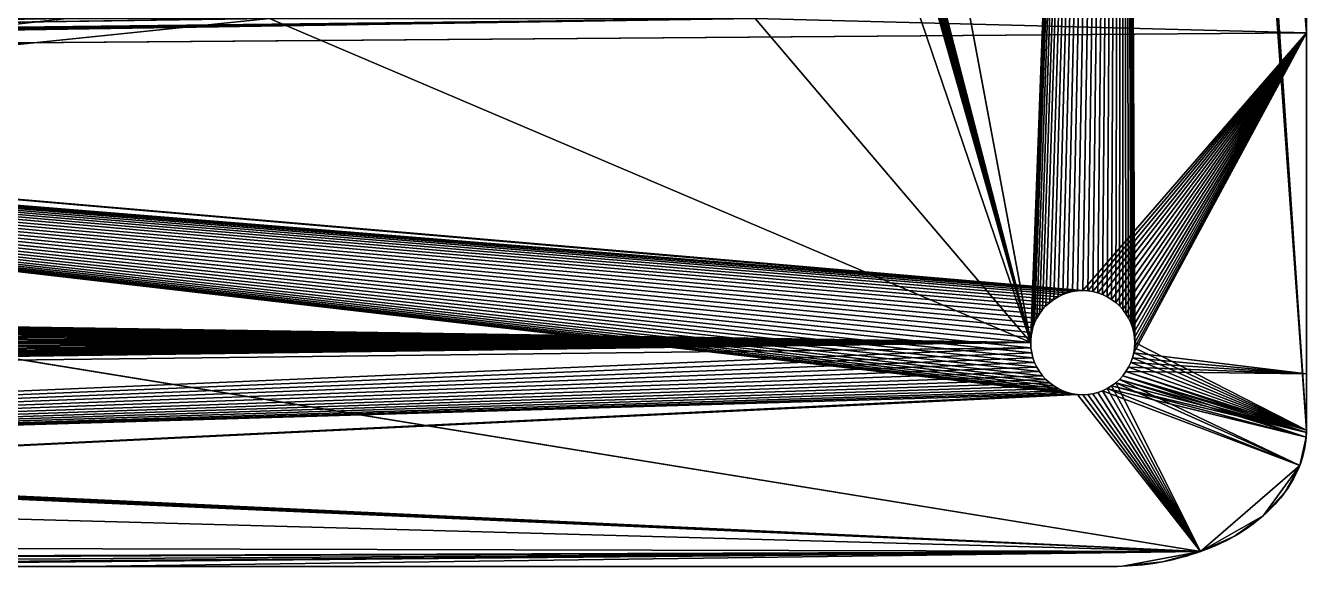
# Model space of a CAD drawing. Extents: x -56 to 56, y -42 to 42.
# Drawn here: x 19.22 to 56.15, y -42.4 to -26.81 of the extents above; entities that cross this region are included whole.
import ezdxf

# ---------------------------------------------------------------- set-up
doc = ezdxf.new("R2010")
doc.units = 0

msp = doc.modelspace()

# ---------------------------------------------------------------- linework, layer by layer
for points in [[(40.253, -26.604, 13), (51.171, 35.657, 13), (56.15, -27.014, 13)], [(56.15, -38.472, 16), (51.135, 35.515, 16), (51.086, 35.376, 16)], [(56.15, -27.014, 16), (51.171, 35.657, 16), (51.135, 35.515, 16)], [(56.15, -38.472, 16), (56.15, -27.014, 16), (51.135, 35.515, 16)], [(51.171, 35.657, 13), (56.15, -12.194, 13), (56.15, -27.014, 13)], [(56.15, -27.014, 16), (56.15, -12.194, 16), (51.171, 35.657, 16)], [(56.15, -38.472, 16), (50.947, 35.117, 16), (50.859, 34.998, 16)], [(56.15, -38.472, 16), (51.023, 35.243, 16), (50.947, 35.117, 16)], [(56.15, -38.472, 16), (51.086, 35.376, 16), (51.023, 35.243, 16)], [(48.2, -35.95, 16), (50.859, 34.998, 16), (39.909, 8.415, 16)], [(48.2, -35.95, 16), (48.207, -35.803, 16), (50.859, 34.998, 16)], [(48.207, -35.803, 16), (48.229, -35.657, 16), (50.859, 34.998, 16)], [(48.229, -35.657, 16), (48.265, -35.515, 16), (50.859, 34.998, 16)], [(48.265, -35.515, 16), (48.314, -35.376, 16), (50.859, 34.998, 16)], [(48.314, -35.376, 16), (48.377, -35.243, 16), (50.859, 34.998, 16)], [(48.377, -35.243, 16), (48.453, -35.117, 16), (50.859, 34.998, 16)], [(48.453, -35.117, 16), (48.54, -34.998, 16), (50.859, 34.998, 16)], [(48.54, -34.998, 16), (48.639, -34.889, 16), (50.859, 34.998, 16)], [(48.639, -34.889, 16), (48.748, -34.79, 16), (50.859, 34.998, 16)], [(48.748, -34.79, 16), (48.867, -34.703, 16), (50.859, 34.998, 16)], [(48.867, -34.703, 16), (48.993, -34.627, 16), (50.859, 34.998, 16)], [(48.993, -34.627, 16), (49.126, -34.564, 16), (50.859, 34.998, 16)], [(49.126, -34.564, 16), (49.265, -34.515, 16), (50.859, 34.998, 16)], [(49.265, -34.515, 16), (49.407, -34.479, 16), (50.859, 34.998, 16)], [(49.407, -34.479, 16), (49.553, -34.457, 16), (50.859, 34.998, 16)], [(49.553, -34.457, 16), (49.7, -34.45, 16), (50.859, 34.998, 16)], [(49.7, -34.45, 16), (49.847, -34.457, 16), (50.859, 34.998, 16)], [(49.847, -34.457, 16), (49.993, -34.479, 16), (50.859, 34.998, 16)], [(49.993, -34.479, 16), (50.135, -34.515, 16), (50.859, 34.998, 16)], [(50.135, -34.515, 16), (50.274, -34.564, 16), (50.859, 34.998, 16)], [(50.274, -34.564, 16), (50.407, -34.627, 16), (50.859, 34.998, 16)], [(50.407, -34.627, 16), (50.533, -34.703, 16), (50.859, 34.998, 16)], [(50.533, -34.703, 16), (50.652, -34.79, 16), (50.859, 34.998, 16)], [(50.652, -34.79, 16), (50.761, -34.889, 16), (50.859, 34.998, 16)], [(50.761, -34.889, 16), (50.859, -34.998, 16), (50.859, 34.998, 16)], [(51.2, -35.95, 16), (56.15, -38.472, 16), (50.859, 34.998, 16)], [(51.193, -35.803, 16), (51.2, -35.95, 16), (50.859, 34.998, 16)], [(51.171, -35.657, 16), (51.193, -35.803, 16), (50.859, 34.998, 16)], [(51.135, -35.515, 16), (51.171, -35.657, 16), (50.859, 34.998, 16)], [(51.086, -35.376, 16), (51.135, -35.515, 16), (50.859, 34.998, 16)], [(51.023, -35.243, 16), (51.086, -35.376, 16), (50.859, 34.998, 16)], [(50.947, -35.117, 16), (51.023, -35.243, 16), (50.859, 34.998, 16)], [(50.859, -34.998, 16), (50.947, -35.117, 16), (50.859, 34.998, 16)], [(48.2, -35.95, 16), (39.909, 8.415, 16), (39.911, 8.377, 16)], [(48.2, -35.95, 16), (39.911, 8.377, 16), (39.911, -3.841, 16)], [(48.2, -35.95, 16), (39.835, -4.062, 16), (39.809, -4.095, 16)], [(48.2, -35.95, 16), (39.858, -4.027, 16), (39.835, -4.062, 16)], [(48.2, -35.95, 16), (39.877, -3.992, 16), (39.858, -4.027, 16)], [(48.2, -35.95, 16), (39.892, -3.955, 16), (39.877, -3.992, 16)], [(48.2, -35.95, 16), (39.902, -3.917, 16), (39.892, -3.955, 16)], [(48.2, -35.95, 16), (39.909, -3.88, 16), (39.902, -3.917, 16)], [(48.2, -35.95, 16), (39.911, -3.841, 16), (39.909, -3.88, 16)], [(48.2, -35.95, 16), (39.273, -4.326, 16), (39.218, -4.327, 16)], [(48.2, -35.95, 16), (39.218, -4.327, 16), (40.253, -12.604, 16)], [(48.2, -35.95, 16), (39.327, -4.321, 16), (39.273, -4.326, 16)], [(48.2, -35.95, 16), (39.38, -4.314, 16), (39.327, -4.321, 16)], [(48.2, -35.95, 16), (39.432, -4.304, 16), (39.38, -4.314, 16)], [(48.2, -35.95, 16), (39.483, -4.29, 16), (39.432, -4.304, 16)], [(48.2, -35.95, 16), (39.533, -4.274, 16), (39.483, -4.29, 16)], [(48.2, -35.95, 16), (39.58, -4.256, 16), (39.533, -4.274, 16)], [(48.2, -35.95, 16), (39.625, -4.235, 16), (39.58, -4.256, 16)], [(48.2, -35.95, 16), (39.668, -4.211, 16), (39.625, -4.235, 16)], [(48.2, -35.95, 16), (39.708, -4.185, 16), (39.668, -4.211, 16)], [(48.2, -35.95, 16), (39.745, -4.157, 16), (39.708, -4.185, 16)], [(48.2, -35.95, 16), (39.778, -4.127, 16), (39.745, -4.157, 16)], [(48.2, -35.95, 16), (39.809, -4.095, 16), (39.778, -4.127, 16)], [(56.15, -27.014, 16), (56.15, -27.014, 13), (56.15, -12.194, 13)], [(56.15, -27.014, 16), (56.15, -12.194, 13), (56.15, -12.194, 16)], [(48.2, -35.95, 16), (40.253, -12.604, 16), (40.253, -26.604, 16)], [(-49.7, -34.45, 16), (48.2, -35.95, 16), (26.253, -26.604, 16)], [(-49.7, -34.45, 16), (26.253, -26.604, 16), (20.408, -26.604, 16)], [(-49.7, -34.45, 16), (20.408, -26.604, 16), (6.408, -26.604, 16)], [(-29.143, -27.676, 13), (-28.999, -27.67, 13), (40.253, -26.604, 13)], [(-29.143, -27.676, 13), (40.253, -26.604, 13), (56.15, -27.014, 13)], [(-28.999, -27.67, 13), (-28.857, -27.66, 13), (40.253, -26.604, 13)], [(-28.857, -27.66, 13), (-28.718, -27.646, 13), (40.253, -26.604, 13)], [(-28.718, -27.646, 13), (-28.582, -27.628, 13), (40.253, -26.604, 13)], [(-28.582, -27.628, 13), (-28.45, -27.606, 13), (40.253, -26.604, 13)], [(-28.45, -27.606, 13), (-28.324, -27.58, 13), (40.253, -26.604, 13)], [(-28.324, -27.58, 13), (-28.203, -27.551, 13), (40.253, -26.604, 13)], [(-28.203, -27.551, 13), (-28.089, -27.519, 13), (40.253, -26.604, 13)], [(-28.089, -27.519, 13), (-27.983, -27.484, 13), (40.253, -26.604, 13)], [(-27.983, -27.484, 13), (-27.884, -27.445, 13), (40.253, -26.604, 13)], [(-27.884, -27.445, 13), (-27.795, -27.404, 13), (40.253, -26.604, 13)], [(-27.795, -27.404, 13), (-27.714, -27.361, 13), (26.253, -26.604, 13)], [(-27.795, -27.404, 13), (26.253, -26.604, 13), (40.253, -26.604, 13)], [(-27.714, -27.361, 13), (-27.643, -27.316, 13), (20.408, -26.604, 13)], [(-27.714, -27.361, 13), (20.408, -26.604, 13), (26.253, -26.604, 13)], [(-27.643, -27.316, 13), (6.408, -26.604, 13), (20.408, -26.604, 13)], [(48.2, -35.95, 16), (40.253, -26.604, 16), (26.253, -26.604, 16)], [(-29.288, -27.678, 13), (-29.143, -27.676, 13), (56.15, -27.014, 13)], [(-29.288, -27.678, 13), (56.15, -27.014, 13), (49.7, -34.45, 13)], [(56.15, -27.014, 13), (49.847, -34.457, 13), (49.7, -34.45, 13)], [(56.15, -27.014, 13), (49.993, -34.479, 13), (49.847, -34.457, 13)], [(56.15, -27.014, 13), (50.135, -34.515, 13), (49.993, -34.479, 13)], [(56.15, -27.014, 13), (50.274, -34.564, 13), (50.135, -34.515, 13)], [(56.15, -27.014, 13), (50.407, -34.627, 13), (50.274, -34.564, 13)], [(56.15, -27.014, 13), (50.533, -34.703, 13), (50.407, -34.627, 13)], [(56.15, -27.014, 13), (50.652, -34.79, 13), (50.533, -34.703, 13)], [(56.15, -27.014, 13), (50.761, -34.889, 13), (50.652, -34.79, 13)], [(56.15, -27.014, 13), (50.859, -34.998, 13), (50.761, -34.889, 13)], [(56.15, -27.014, 13), (50.947, -35.117, 13), (50.859, -34.998, 13)], [(56.15, -27.014, 13), (51.023, -35.243, 13), (50.947, -35.117, 13)], [(56.15, -27.014, 13), (51.086, -35.376, 13), (51.023, -35.243, 13)], [(56.15, -27.014, 13), (51.135, -35.515, 13), (51.086, -35.376, 13)], [(56.15, -27.014, 13), (51.171, -35.657, 13), (51.135, -35.515, 13)], [(56.15, -27.014, 13), (56.15, -36.847, 13), (51.171, -36.243, 13)], [(56.15, -27.014, 13), (51.171, -36.243, 13), (51.193, -36.097, 13)], [(56.15, -27.014, 13), (51.193, -35.803, 13), (51.171, -35.657, 13)], [(56.15, -27.014, 13), (51.193, -36.097, 13), (51.2, -35.95, 13)], [(56.15, -27.014, 13), (51.2, -35.95, 13), (51.193, -35.803, 13)], [(56.15, -36.847, 13), (56.15, -27.014, 13), (56.15, -27.014, 16)], [(56.15, -27.014, 16), (56.15, -38.472, 16), (56.15, -38.472, 13)], [(56.15, -36.847, 13), (56.15, -27.014, 16), (56.15, -38.472, 13)], [(-35.133, -27.628, 13), (53.095, -41.972, 13), (-48.867, -37.197, 13)], [(-35.133, -27.628, 13), (-34.997, -27.646, 13), (53.095, -41.972, 13)], [(-34.997, -27.646, 13), (-34.858, -27.66, 13), (48.207, -36.097, 13)], [(-34.997, -27.646, 13), (48.207, -36.097, 13), (48.229, -36.243, 13)], [(-34.997, -27.646, 13), (48.229, -36.243, 13), (48.265, -36.385, 13)], [(-34.997, -27.646, 13), (48.265, -36.385, 13), (48.314, -36.524, 13)], [(-34.997, -27.646, 13), (48.314, -36.524, 13), (48.377, -36.657, 13)], [(-34.997, -27.646, 13), (48.377, -36.657, 13), (48.453, -36.783, 13)], [(-34.997, -27.646, 13), (48.453, -36.783, 13), (48.54, -36.902, 13)], [(-34.997, -27.646, 13), (48.54, -36.902, 13), (48.639, -37.011, 13)], [(-34.997, -27.646, 13), (48.639, -37.011, 13), (48.748, -37.11, 13)], [(-34.997, -27.646, 13), (48.748, -37.11, 13), (48.867, -37.197, 13)], [(-34.997, -27.646, 13), (48.867, -37.197, 13), (48.993, -37.273, 13)], [(-34.997, -27.646, 13), (48.993, -37.273, 13), (49.126, -37.336, 13)], [(-34.997, -27.646, 13), (49.126, -37.336, 13), (49.265, -37.385, 13)], [(-34.997, -27.646, 13), (49.265, -37.385, 13), (49.407, -37.421, 13)], [(-34.997, -27.646, 13), (49.407, -37.421, 13), (49.553, -37.443, 13)], [(-34.997, -27.646, 13), (49.553, -37.443, 13), (53.095, -41.972, 13)], [(-34.858, -27.66, 13), (-34.715, -27.67, 13), (49.126, -34.564, 13)], [(-34.858, -27.66, 13), (49.126, -34.564, 13), (48.993, -34.627, 13)], [(-34.858, -27.66, 13), (48.993, -34.627, 13), (48.867, -34.703, 13)], [(-34.858, -27.66, 13), (48.867, -34.703, 13), (48.748, -34.79, 13)], [(-34.858, -27.66, 13), (48.748, -34.79, 13), (48.639, -34.889, 13)], [(-34.858, -27.66, 13), (48.639, -34.889, 13), (48.54, -34.998, 13)], [(-34.858, -27.66, 13), (48.54, -34.998, 13), (48.453, -35.117, 13)], [(-34.858, -27.66, 13), (48.453, -35.117, 13), (48.377, -35.243, 13)], [(-34.858, -27.66, 13), (48.377, -35.243, 13), (48.314, -35.376, 13)], [(-34.858, -27.66, 13), (48.314, -35.376, 13), (48.265, -35.515, 13)], [(-34.858, -27.66, 13), (48.265, -35.515, 13), (48.229, -35.657, 13)], [(-34.858, -27.66, 13), (48.229, -35.657, 13), (48.207, -35.803, 13)], [(-34.858, -27.66, 13), (48.207, -35.803, 13), (48.2, -35.95, 13)], [(-34.858, -27.66, 13), (48.2, -35.95, 13), (48.207, -36.097, 13)], [(-34.715, -27.67, 13), (-34.571, -27.676, 13), (49.265, -34.515, 13)], [(-34.715, -27.67, 13), (49.265, -34.515, 13), (49.126, -34.564, 13)], [(-34.571, -27.676, 13), (-34.427, -27.678, 13), (49.407, -34.479, 13)], [(-34.571, -27.676, 13), (49.407, -34.479, 13), (49.265, -34.515, 13)], [(-34.427, -27.678, 13), (-29.288, -27.678, 13), (49.553, -34.457, 13)], [(-34.427, -27.678, 13), (49.553, -34.457, 13), (49.407, -34.479, 13)], [(-29.288, -27.678, 13), (49.7, -34.45, 13), (49.553, -34.457, 13)], [(-49.7, -34.45, 16), (-49.553, -34.457, 16), (48.2, -35.95, 16)], [(-49.553, -34.457, 16), (-49.407, -34.479, 16), (48.2, -35.95, 16)], [(-49.407, -34.479, 16), (-49.265, -34.515, 16), (48.2, -35.95, 16)], [(-49.265, -34.515, 16), (-49.126, -34.564, 16), (48.2, -35.95, 16)], [(-49.126, -34.564, 16), (-48.993, -34.627, 16), (48.2, -35.95, 16)], [(-48.993, -34.627, 16), (-48.867, -34.703, 16), (48.2, -35.95, 16)], [(-48.867, -34.703, 16), (-48.748, -34.79, 16), (48.2, -35.95, 16)], [(48.748, -34.79, 16), (48.748, -34.79, 13), (48.867, -34.703, 13)], [(48.748, -34.79, 16), (48.867, -34.703, 13), (48.867, -34.703, 16)], [(48.867, -34.703, 16), (48.867, -34.703, 13), (48.993, -34.627, 13)], [(48.867, -34.703, 16), (48.993, -34.627, 13), (48.993, -34.627, 16)], [(48.993, -34.627, 16), (48.993, -34.627, 13), (49.126, -34.564, 13)], [(48.993, -34.627, 16), (49.126, -34.564, 13), (49.126, -34.564, 16)], [(49.126, -34.564, 16), (49.126, -34.564, 13), (49.265, -34.515, 13)], [(49.126, -34.564, 16), (49.265, -34.515, 13), (49.265, -34.515, 16)], [(49.265, -34.515, 16), (49.265, -34.515, 13), (49.407, -34.479, 13)], [(49.265, -34.515, 16), (49.407, -34.479, 13), (49.407, -34.479, 16)], [(49.407, -34.479, 16), (49.407, -34.479, 13), (49.553, -34.457, 13)], [(49.407, -34.479, 16), (49.553, -34.457, 13), (49.553, -34.457, 16)], [(49.7, -34.45, 13), (49.7, -34.45, 16), (49.553, -34.457, 16)], [(49.7, -34.45, 13), (49.553, -34.457, 16), (49.553, -34.457, 13)], [(49.7, -34.45, 16), (49.7, -34.45, 13), (49.847, -34.457, 13)], [(49.7, -34.45, 16), (49.847, -34.457, 13), (49.847, -34.457, 16)], [(49.847, -34.457, 16), (49.847, -34.457, 13), (49.993, -34.479, 13)], [(49.847, -34.457, 16), (49.993, -34.479, 13), (49.993, -34.479, 16)], [(49.993, -34.479, 16), (49.993, -34.479, 13), (50.135, -34.515, 13)], [(49.993, -34.479, 16), (50.135, -34.515, 13), (50.135, -34.515, 16)], [(50.135, -34.515, 16), (50.135, -34.515, 13), (50.274, -34.564, 13)], [(50.135, -34.515, 16), (50.274, -34.564, 13), (50.274, -34.564, 16)], [(50.274, -34.564, 16), (50.274, -34.564, 13), (50.407, -34.627, 13)], [(50.274, -34.564, 16), (50.407, -34.627, 13), (50.407, -34.627, 16)], [(50.407, -34.627, 16), (50.407, -34.627, 13), (50.533, -34.703, 13)], [(50.407, -34.627, 16), (50.533, -34.703, 13), (50.533, -34.703, 16)], [(50.533, -34.703, 16), (50.533, -34.703, 13), (50.652, -34.79, 13)], [(50.533, -34.703, 16), (50.652, -34.79, 13), (50.652, -34.79, 16)], [(-48.748, -34.79, 16), (-48.639, -34.889, 16), (48.2, -35.95, 16)], [(-48.639, -34.889, 16), (-48.54, -34.998, 16), (48.2, -35.95, 16)], [(-48.54, -34.998, 16), (-48.453, -35.117, 16), (48.2, -35.95, 16)], [(48.453, -35.117, 16), (48.453, -35.117, 13), (48.54, -34.998, 13)], [(48.453, -35.117, 16), (48.54, -34.998, 13), (48.54, -34.998, 16)], [(48.54, -34.998, 16), (48.54, -34.998, 13), (48.639, -34.889, 13)], [(48.54, -34.998, 16), (48.639, -34.889, 13), (48.639, -34.889, 16)], [(48.639, -34.889, 16), (48.639, -34.889, 13), (48.748, -34.79, 13)], [(48.639, -34.889, 16), (48.748, -34.79, 13), (48.748, -34.79, 16)], [(50.652, -34.79, 16), (50.652, -34.79, 13), (50.761, -34.889, 13)], [(50.652, -34.79, 16), (50.761, -34.889, 13), (50.761, -34.889, 16)], [(50.761, -34.889, 16), (50.761, -34.889, 13), (50.859, -34.998, 13)], [(50.761, -34.889, 16), (50.859, -34.998, 13), (50.859, -34.998, 16)], [(50.859, -34.998, 16), (50.859, -34.998, 13), (50.947, -35.117, 13)], [(50.859, -34.998, 16), (50.947, -35.117, 13), (50.947, -35.117, 16)], [(-48.453, -35.117, 16), (-48.377, -35.243, 16), (48.2, -35.95, 16)], [(-48.377, -35.243, 16), (-48.314, -35.376, 16), (48.2, -35.95, 16)], [(-48.314, -35.376, 16), (-48.265, -35.515, 16), (48.2, -35.95, 16)], [(48.265, -35.515, 16), (48.265, -35.515, 13), (48.314, -35.376, 13)], [(48.265, -35.515, 16), (48.314, -35.376, 13), (48.314, -35.376, 16)], [(48.314, -35.376, 16), (48.314, -35.376, 13), (48.377, -35.243, 13)], [(48.314, -35.376, 16), (48.377, -35.243, 13), (48.377, -35.243, 16)], [(48.377, -35.243, 16), (48.377, -35.243, 13), (48.453, -35.117, 13)], [(48.377, -35.243, 16), (48.453, -35.117, 13), (48.453, -35.117, 16)], [(50.947, -35.117, 16), (50.947, -35.117, 13), (51.023, -35.243, 13)], [(50.947, -35.117, 16), (51.023, -35.243, 13), (51.023, -35.243, 16)], [(51.023, -35.243, 16), (51.023, -35.243, 13), (51.086, -35.376, 13)], [(51.023, -35.243, 16), (51.086, -35.376, 13), (51.086, -35.376, 16)], [(51.086, -35.376, 16), (51.086, -35.376, 13), (51.135, -35.515, 13)], [(51.086, -35.376, 16), (51.135, -35.515, 13), (51.135, -35.515, 16)], [(-48.265, -35.515, 16), (-48.229, -35.657, 16), (48.2, -35.95, 16)], [(-48.229, -35.657, 16), (-48.207, -35.803, 16), (48.2, -35.95, 16)], [(-48.207, -35.803, 16), (-48.2, -35.95, 16), (48.2, -35.95, 16)], [(48.2, -35.95, 16), (48.2, -35.95, 13), (48.207, -35.803, 13)], [(48.2, -35.95, 16), (48.207, -35.803, 13), (48.207, -35.803, 16)], [(48.207, -35.803, 16), (48.207, -35.803, 13), (48.229, -35.657, 13)], [(48.207, -35.803, 16), (48.229, -35.657, 13), (48.229, -35.657, 16)], [(48.229, -35.657, 16), (48.229, -35.657, 13), (48.265, -35.515, 13)], [(48.229, -35.657, 16), (48.265, -35.515, 13), (48.265, -35.515, 16)], [(51.135, -35.515, 16), (51.135, -35.515, 13), (51.171, -35.657, 13)], [(51.135, -35.515, 16), (51.171, -35.657, 13), (51.171, -35.657, 16)], [(51.171, -35.657, 16), (51.171, -35.657, 13), (51.193, -35.803, 13)], [(51.171, -35.657, 16), (51.193, -35.803, 13), (51.193, -35.803, 16)], [(51.193, -35.803, 16), (51.193, -35.803, 13), (51.2, -35.95, 13)], [(51.193, -35.803, 16), (51.2, -35.95, 13), (51.2, -35.95, 16)], [(-55.325, -40.524, 16), (48.229, -36.243, 16), (48.207, -36.097, 16)], [(-48.993, -37.273, 16), (-55.325, -40.524, 16), (48.207, -36.097, 16)], [(-48.993, -37.273, 16), (48.207, -36.097, 16), (48.2, -35.95, 16)], [(-48.867, -37.197, 16), (-48.993, -37.273, 16), (48.2, -35.95, 16)], [(-48.748, -37.11, 16), (-48.867, -37.197, 16), (48.2, -35.95, 16)], [(-48.639, -37.011, 16), (-48.748, -37.11, 16), (48.2, -35.95, 16)], [(-48.54, -36.902, 16), (-48.639, -37.011, 16), (48.2, -35.95, 16)], [(-48.453, -36.783, 16), (-48.54, -36.902, 16), (48.2, -35.95, 16)], [(-48.377, -36.657, 16), (-48.453, -36.783, 16), (48.2, -35.95, 16)], [(-48.314, -36.524, 16), (-48.377, -36.657, 16), (48.2, -35.95, 16)], [(-48.265, -36.385, 16), (-48.314, -36.524, 16), (48.2, -35.95, 16)], [(-48.229, -36.243, 16), (-48.265, -36.385, 16), (48.2, -35.95, 16)], [(-48.207, -36.097, 16), (-48.229, -36.243, 16), (48.2, -35.95, 16)], [(-48.2, -35.95, 16), (-48.207, -36.097, 16), (48.2, -35.95, 16)], [(48.207, -36.097, 16), (48.207, -36.097, 13), (48.2, -35.95, 13)], [(48.207, -36.097, 16), (48.2, -35.95, 13), (48.2, -35.95, 16)], [(48.229, -36.243, 16), (48.229, -36.243, 13), (48.207, -36.097, 13)], [(48.229, -36.243, 16), (48.207, -36.097, 13), (48.207, -36.097, 16)], [(51.193, -36.097, 16), (51.193, -36.097, 13), (51.171, -36.243, 13)], [(51.193, -36.097, 16), (51.171, -36.243, 13), (51.171, -36.243, 16)], [(51.193, -36.097, 16), (51.171, -36.243, 16), (56.15, -38.472, 16)], [(51.2, -35.95, 16), (51.2, -35.95, 13), (51.193, -36.097, 13)], [(51.2, -35.95, 16), (51.193, -36.097, 13), (51.193, -36.097, 16)], [(51.2, -35.95, 16), (51.193, -36.097, 16), (56.15, -38.472, 16)], [(-55.325, -40.524, 16), (48.265, -36.385, 16), (48.229, -36.243, 16)], [(-55.325, -40.524, 16), (48.314, -36.524, 16), (48.265, -36.385, 16)], [(-55.325, -40.524, 16), (48.377, -36.657, 16), (48.314, -36.524, 16)], [(48.265, -36.385, 16), (48.265, -36.385, 13), (48.229, -36.243, 13)], [(48.265, -36.385, 16), (48.229, -36.243, 13), (48.229, -36.243, 16)], [(48.314, -36.524, 16), (48.314, -36.524, 13), (48.265, -36.385, 13)], [(48.314, -36.524, 16), (48.265, -36.385, 13), (48.265, -36.385, 16)], [(48.377, -36.657, 16), (48.377, -36.657, 13), (48.314, -36.524, 13)], [(48.377, -36.657, 16), (48.314, -36.524, 13), (48.314, -36.524, 16)], [(51.086, -36.524, 16), (51.086, -36.524, 13), (51.023, -36.657, 13)], [(51.086, -36.524, 16), (51.023, -36.657, 13), (51.023, -36.657, 16)], [(56.15, -36.847, 13), (51.023, -36.657, 13), (51.086, -36.524, 13)], [(51.086, -36.524, 16), (51.023, -36.657, 16), (56.15, -38.472, 16)], [(51.135, -36.385, 16), (51.135, -36.385, 13), (51.086, -36.524, 13)], [(51.135, -36.385, 16), (51.086, -36.524, 13), (51.086, -36.524, 16)], [(51.086, -36.524, 13), (51.135, -36.385, 13), (56.15, -36.847, 13)], [(51.135, -36.385, 16), (51.086, -36.524, 16), (56.15, -38.472, 16)], [(51.171, -36.243, 16), (51.171, -36.243, 13), (51.135, -36.385, 13)], [(51.171, -36.243, 16), (51.135, -36.385, 13), (51.135, -36.385, 16)], [(51.135, -36.385, 13), (51.171, -36.243, 13), (56.15, -36.847, 13)], [(51.171, -36.243, 16), (51.135, -36.385, 16), (56.15, -38.472, 16)], [(-55.325, -40.524, 16), (48.453, -36.783, 16), (48.377, -36.657, 16)], [(-55.325, -40.524, 16), (48.54, -36.902, 16), (48.453, -36.783, 16)], [(-55.325, -40.524, 16), (48.639, -37.011, 16), (48.54, -36.902, 16)], [(48.453, -36.783, 16), (48.453, -36.783, 13), (48.377, -36.657, 13)], [(48.453, -36.783, 16), (48.377, -36.657, 13), (48.377, -36.657, 16)], [(48.54, -36.902, 16), (48.54, -36.902, 13), (48.453, -36.783, 13)], [(48.54, -36.902, 16), (48.453, -36.783, 13), (48.453, -36.783, 16)], [(48.639, -37.011, 16), (48.639, -37.011, 13), (48.54, -36.902, 13)], [(48.639, -37.011, 16), (48.54, -36.902, 13), (48.54, -36.902, 16)], [(50.859, -36.902, 16), (50.859, -36.902, 13), (50.761, -37.011, 13)], [(50.859, -36.902, 16), (50.761, -37.011, 13), (50.761, -37.011, 16)], [(50.761, -37.011, 13), (50.859, -36.902, 13), (56.142, -38.677, 13)], [(50.859, -36.902, 16), (50.761, -37.011, 16), (56.149, -38.544, 16)], [(50.947, -36.783, 16), (50.947, -36.783, 13), (50.859, -36.902, 13)], [(50.947, -36.783, 16), (50.859, -36.902, 13), (50.859, -36.902, 16)], [(50.859, -36.902, 13), (50.947, -36.783, 13), (56.15, -38.472, 13)], [(56.149, -38.544, 16), (50.947, -36.783, 16), (50.859, -36.902, 16)], [(50.859, -36.902, 13), (56.15, -38.472, 13), (56.142, -38.677, 13)], [(51.023, -36.657, 16), (51.023, -36.657, 13), (50.947, -36.783, 13)], [(51.023, -36.657, 16), (50.947, -36.783, 13), (50.947, -36.783, 16)], [(56.15, -36.847, 13), (50.947, -36.783, 13), (51.023, -36.657, 13)], [(51.023, -36.657, 16), (50.947, -36.783, 16), (56.15, -38.472, 16)], [(56.15, -36.847, 13), (56.15, -38.472, 13), (50.947, -36.783, 13)], [(56.149, -38.544, 16), (56.15, -38.472, 16), (50.947, -36.783, 16)], [(-55.325, -40.524, 16), (48.748, -37.11, 16), (48.639, -37.011, 16)], [(-55.325, -40.524, 16), (48.867, -37.197, 16), (48.748, -37.11, 16)], [(-55.325, -40.524, 16), (48.993, -37.273, 16), (48.867, -37.197, 16)], [(-55.325, -40.524, 16), (49.126, -37.336, 16), (48.993, -37.273, 16)], [(53.095, -41.972, 13), (-49.126, -37.336, 13), (-48.993, -37.273, 13)], [(53.095, -41.972, 13), (-48.993, -37.273, 13), (-48.867, -37.197, 13)], [(48.748, -37.11, 16), (48.748, -37.11, 13), (48.639, -37.011, 13)], [(48.748, -37.11, 16), (48.639, -37.011, 13), (48.639, -37.011, 16)], [(48.867, -37.197, 16), (48.867, -37.197, 13), (48.748, -37.11, 13)], [(48.867, -37.197, 16), (48.748, -37.11, 13), (48.748, -37.11, 16)], [(48.993, -37.273, 16), (48.993, -37.273, 13), (48.867, -37.197, 13)], [(48.993, -37.273, 16), (48.867, -37.197, 13), (48.867, -37.197, 16)], [(49.126, -37.336, 16), (49.126, -37.336, 13), (48.993, -37.273, 13)], [(49.126, -37.336, 16), (48.993, -37.273, 13), (48.993, -37.273, 16)], [(50.407, -37.273, 16), (50.407, -37.273, 13), (50.274, -37.336, 13)], [(50.407, -37.273, 16), (50.274, -37.336, 13), (50.274, -37.336, 16)], [(50.274, -37.336, 13), (50.407, -37.273, 13), (53.095, -41.972, 13)], [(55.959, -39.488, 16), (50.407, -37.273, 16), (50.274, -37.336, 16)], [(50.533, -37.197, 16), (50.533, -37.197, 13), (50.407, -37.273, 13)], [(50.533, -37.197, 16), (50.407, -37.273, 13), (50.407, -37.273, 16)], [(50.407, -37.273, 13), (50.533, -37.197, 13), (53.095, -41.972, 13)], [(56.142, -38.677, 16), (50.533, -37.197, 16), (50.407, -37.273, 16)], [(55.959, -39.488, 16), (56.142, -38.677, 16), (50.407, -37.273, 16)], [(50.652, -37.11, 16), (50.652, -37.11, 13), (50.533, -37.197, 13)], [(50.652, -37.11, 16), (50.533, -37.197, 13), (50.533, -37.197, 16)], [(50.533, -37.197, 13), (50.652, -37.11, 13), (53.095, -41.972, 13)], [(56.149, -38.544, 16), (50.652, -37.11, 16), (50.533, -37.197, 16)], [(56.142, -38.677, 16), (56.149, -38.544, 16), (50.533, -37.197, 16)], [(50.761, -37.011, 16), (50.761, -37.011, 13), (50.652, -37.11, 13)], [(50.761, -37.011, 16), (50.652, -37.11, 13), (50.652, -37.11, 16)], [(50.652, -37.11, 13), (50.761, -37.011, 13), (55.959, -39.488, 13)], [(50.761, -37.011, 16), (50.652, -37.11, 16), (56.149, -38.544, 16)], [(50.652, -37.11, 13), (55.959, -39.488, 13), (53.095, -41.972, 13)], [(50.761, -37.011, 13), (56.142, -38.677, 13), (55.959, -39.488, 13)], [(53.095, -41.972, 13), (-56.102, -38.984, 13), (-49.553, -37.443, 13)], [(-55.325, -40.524, 16), (49.265, -37.385, 16), (49.126, -37.336, 16)], [(-55.325, -40.524, 16), (49.407, -37.421, 16), (49.265, -37.385, 16)], [(-55.325, -40.524, 16), (-51.574, -42.334, 16), (49.407, -37.421, 16)], [(-51.574, -42.334, 16), (49.553, -37.443, 16), (49.407, -37.421, 16)], [(-51.574, -42.334, 16), (53.095, -41.972, 16), (49.553, -37.443, 16)], [(53.095, -41.972, 13), (-49.553, -37.443, 13), (-49.407, -37.421, 13)], [(53.095, -41.972, 13), (-49.407, -37.421, 13), (-49.265, -37.385, 13)], [(53.095, -41.972, 13), (-49.265, -37.385, 13), (-49.126, -37.336, 13)], [(49.265, -37.385, 16), (49.265, -37.385, 13), (49.126, -37.336, 13)], [(49.265, -37.385, 16), (49.126, -37.336, 13), (49.126, -37.336, 16)], [(49.407, -37.421, 16), (49.407, -37.421, 13), (49.265, -37.385, 13)], [(49.407, -37.421, 16), (49.265, -37.385, 13), (49.265, -37.385, 16)], [(49.553, -37.443, 16), (49.553, -37.443, 13), (49.407, -37.421, 13)], [(49.553, -37.443, 16), (49.407, -37.421, 13), (49.407, -37.421, 16)], [(49.7, -37.45, 16), (49.7, -37.45, 13), (49.553, -37.443, 13)], [(49.7, -37.45, 16), (49.553, -37.443, 13), (49.553, -37.443, 16)], [(49.553, -37.443, 13), (49.7, -37.45, 13), (53.095, -41.972, 13)], [(53.095, -41.972, 16), (49.7, -37.45, 16), (49.553, -37.443, 16)], [(49.847, -37.443, 16), (49.847, -37.443, 13), (49.7, -37.45, 13)], [(49.847, -37.443, 16), (49.7, -37.45, 13), (49.7, -37.45, 16)], [(49.7, -37.45, 13), (49.847, -37.443, 13), (53.095, -41.972, 13)], [(53.095, -41.972, 16), (49.847, -37.443, 16), (49.7, -37.45, 16)], [(49.993, -37.421, 16), (49.993, -37.421, 13), (49.847, -37.443, 13)], [(49.993, -37.421, 16), (49.847, -37.443, 13), (49.847, -37.443, 16)], [(49.847, -37.443, 13), (49.993, -37.421, 13), (53.095, -41.972, 13)], [(53.095, -41.972, 16), (49.993, -37.421, 16), (49.847, -37.443, 16)], [(50.135, -37.385, 16), (50.135, -37.385, 13), (49.993, -37.421, 13)], [(50.135, -37.385, 16), (49.993, -37.421, 13), (49.993, -37.421, 16)], [(49.993, -37.421, 13), (50.135, -37.385, 13), (53.095, -41.972, 13)], [(53.095, -41.972, 16), (50.135, -37.385, 16), (49.993, -37.421, 16)], [(50.274, -37.336, 16), (50.274, -37.336, 13), (50.135, -37.385, 13)], [(50.274, -37.336, 16), (50.135, -37.385, 13), (50.135, -37.385, 16)], [(50.135, -37.385, 13), (50.274, -37.336, 13), (53.095, -41.972, 13)], [(53.095, -41.972, 16), (50.274, -37.336, 16), (50.135, -37.385, 16)], [(53.095, -41.972, 16), (55.959, -39.488, 16), (50.274, -37.336, 16)], [(56.142, -38.677, 13), (56.081, -39.086, 13), (55.959, -39.488, 13)], [(55.959, -39.488, 16), (56.081, -39.086, 16), (56.142, -38.677, 16)], [(56.142, -38.677, 13), (56.119, -38.882, 13), (56.081, -39.086, 13)], [(56.081, -39.086, 16), (56.119, -38.882, 16), (56.142, -38.677, 16)], [(56.142, -38.677, 13), (56.133, -38.78, 13), (56.119, -38.882, 13)], [(56.119, -38.882, 16), (56.133, -38.78, 16), (56.142, -38.677, 16)], [(56.142, -38.677, 13), (56.142, -38.677, 16), (56.133, -38.78, 16)], [(56.142, -38.677, 13), (56.133, -38.78, 16), (56.133, -38.78, 13)], [(56.15, -38.472, 13), (56.148, -38.574, 13), (56.142, -38.677, 13)], [(56.142, -38.677, 16), (56.148, -38.574, 16), (56.149, -38.544, 16)], [(56.148, -38.574, 13), (56.148, -38.574, 16), (56.142, -38.677, 16)], [(56.148, -38.574, 13), (56.142, -38.677, 16), (56.142, -38.677, 13)], [(56.148, -38.574, 16), (56.148, -38.574, 13), (56.15, -38.472, 13)], [(56.15, -38.472, 13), (56.149, -38.544, 16), (56.148, -38.574, 16)], [(56.15, -38.472, 13), (56.15, -38.472, 16), (56.149, -38.544, 16)], [(53.095, -41.972, 13), (-53.724, -41.709, 13), (-56.102, -38.984, 13)], [(56.081, -39.086, 13), (56.028, -39.288, 13), (55.959, -39.488, 13)], [(55.959, -39.488, 16), (56.028, -39.288, 16), (56.081, -39.086, 16)], [(56.081, -39.086, 13), (56.056, -39.187, 13), (56.028, -39.288, 13)], [(56.028, -39.288, 16), (56.056, -39.187, 16), (56.081, -39.086, 16)], [(56.081, -39.086, 13), (56.081, -39.086, 16), (56.056, -39.187, 16)], [(56.081, -39.086, 13), (56.056, -39.187, 16), (56.056, -39.187, 13)], [(56.119, -38.882, 13), (56.102, -38.984, 13), (56.081, -39.086, 13)], [(56.081, -39.086, 16), (56.102, -38.984, 16), (56.119, -38.882, 16)], [(56.102, -38.984, 13), (56.102, -38.984, 16), (56.081, -39.086, 16)], [(56.102, -38.984, 13), (56.081, -39.086, 16), (56.081, -39.086, 13)], [(56.119, -38.882, 13), (56.119, -38.882, 16), (56.102, -38.984, 16)], [(56.119, -38.882, 13), (56.102, -38.984, 16), (56.102, -38.984, 13)], [(56.133, -38.78, 13), (56.133, -38.78, 16), (56.119, -38.882, 16)], [(56.133, -38.78, 13), (56.119, -38.882, 16), (56.119, -38.882, 13)], [(55.959, -39.488, 13), (54.903, -40.944, 13), (53.095, -41.972, 13)], [(53.095, -41.972, 16), (54.903, -40.944, 16), (55.959, -39.488, 16)], [(55.959, -39.488, 13), (55.54, -40.255, 13), (54.903, -40.944, 13)], [(54.903, -40.944, 16), (55.54, -40.255, 16), (55.959, -39.488, 16)], [(55.959, -39.488, 13), (55.778, -39.879, 13), (55.54, -40.255, 13)], [(55.54, -40.255, 16), (55.778, -39.879, 16), (55.959, -39.488, 16)], [(55.959, -39.488, 13), (55.876, -39.685, 13), (55.778, -39.879, 13)], [(55.778, -39.879, 16), (55.876, -39.685, 16), (55.959, -39.488, 16)], [(55.959, -39.488, 13), (55.92, -39.587, 13), (55.876, -39.685, 13)], [(55.876, -39.685, 16), (55.92, -39.587, 16), (55.959, -39.488, 16)], [(55.959, -39.488, 13), (55.959, -39.488, 16), (55.92, -39.587, 16)], [(55.959, -39.488, 13), (55.92, -39.587, 16), (55.92, -39.587, 13)], [(56.028, -39.288, 13), (55.995, -39.389, 13), (55.959, -39.488, 13)], [(55.959, -39.488, 16), (55.995, -39.389, 16), (56.028, -39.288, 16)], [(55.995, -39.389, 13), (55.995, -39.389, 16), (55.959, -39.488, 16)], [(55.995, -39.389, 13), (55.959, -39.488, 16), (55.959, -39.488, 13)], [(56.028, -39.288, 13), (56.028, -39.288, 16), (55.995, -39.389, 16)], [(56.028, -39.288, 13), (55.995, -39.389, 16), (55.995, -39.389, 13)], [(56.056, -39.187, 13), (56.056, -39.187, 16), (56.028, -39.288, 16)], [(56.056, -39.187, 13), (56.028, -39.288, 16), (56.028, -39.288, 13)], [(55.778, -39.879, 13), (55.666, -40.069, 13), (55.54, -40.255, 13)], [(55.54, -40.255, 16), (55.666, -40.069, 16), (55.778, -39.879, 16)], [(55.778, -39.879, 13), (55.724, -39.975, 13), (55.666, -40.069, 13)], [(55.666, -40.069, 16), (55.724, -39.975, 16), (55.778, -39.879, 16)], [(55.778, -39.879, 13), (55.778, -39.879, 16), (55.724, -39.975, 16)], [(55.778, -39.879, 13), (55.724, -39.975, 16), (55.724, -39.975, 13)], [(55.876, -39.685, 13), (55.829, -39.783, 13), (55.778, -39.879, 13)], [(55.778, -39.879, 16), (55.829, -39.783, 16), (55.876, -39.685, 16)], [(55.829, -39.783, 13), (55.829, -39.783, 16), (55.778, -39.879, 16)], [(55.829, -39.783, 13), (55.778, -39.879, 16), (55.778, -39.879, 13)], [(55.876, -39.685, 13), (55.876, -39.685, 16), (55.829, -39.783, 16)], [(55.876, -39.685, 13), (55.829, -39.783, 16), (55.829, -39.783, 13)], [(55.92, -39.587, 13), (55.92, -39.587, 16), (55.876, -39.685, 16)], [(55.92, -39.587, 13), (55.876, -39.685, 16), (55.876, -39.685, 13)], [(55.666, -40.069, 13), (55.605, -40.163, 13), (55.54, -40.255, 13)], [(55.54, -40.255, 16), (55.605, -40.163, 16), (55.666, -40.069, 16)], [(55.605, -40.163, 13), (55.605, -40.163, 16), (55.54, -40.255, 16)], [(55.605, -40.163, 13), (55.54, -40.255, 16), (55.54, -40.255, 13)], [(55.666, -40.069, 13), (55.666, -40.069, 16), (55.605, -40.163, 16)], [(55.666, -40.069, 13), (55.605, -40.163, 16), (55.605, -40.163, 13)], [(55.724, -39.975, 13), (55.724, -39.975, 16), (55.666, -40.069, 16)], [(55.724, -39.975, 13), (55.666, -40.069, 16), (55.666, -40.069, 13)], [(55.54, -40.255, 13), (55.247, -40.611, 13), (54.903, -40.944, 13)], [(54.903, -40.944, 16), (55.247, -40.611, 16), (55.54, -40.255, 16)], [(55.247, -40.611, 13), (55.081, -40.781, 13), (54.903, -40.944, 13)], [(54.903, -40.944, 16), (55.081, -40.781, 16), (55.247, -40.611, 16)], [(55.247, -40.611, 13), (55.166, -40.697, 13), (55.081, -40.781, 13)], [(55.081, -40.781, 16), (55.166, -40.697, 16), (55.247, -40.611, 16)], [(55.247, -40.611, 13), (55.247, -40.611, 16), (55.166, -40.697, 16)], [(55.247, -40.611, 13), (55.166, -40.697, 16), (55.166, -40.697, 13)], [(55.54, -40.255, 13), (55.4, -40.436, 13), (55.247, -40.611, 13)], [(55.247, -40.611, 16), (55.4, -40.436, 16), (55.54, -40.255, 16)], [(55.4, -40.436, 13), (55.325, -40.524, 13), (55.247, -40.611, 13)], [(55.247, -40.611, 16), (55.325, -40.524, 16), (55.4, -40.436, 16)], [(55.325, -40.524, 13), (55.325, -40.524, 16), (55.247, -40.611, 16)], [(55.325, -40.524, 13), (55.247, -40.611, 16), (55.247, -40.611, 13)], [(55.4, -40.436, 13), (55.4, -40.436, 16), (55.325, -40.524, 16)], [(55.4, -40.436, 13), (55.325, -40.524, 16), (55.325, -40.524, 13)], [(55.54, -40.255, 13), (55.472, -40.346, 13), (55.4, -40.436, 13)], [(55.4, -40.436, 16), (55.472, -40.346, 16), (55.54, -40.255, 16)], [(55.472, -40.346, 13), (55.472, -40.346, 16), (55.4, -40.436, 16)], [(55.472, -40.346, 13), (55.4, -40.436, 16), (55.4, -40.436, 13)], [(55.54, -40.255, 13), (55.54, -40.255, 16), (55.472, -40.346, 16)], [(55.54, -40.255, 13), (55.472, -40.346, 16), (55.472, -40.346, 13)], [(54.903, -40.944, 13), (54.076, -41.525, 13), (53.095, -41.972, 13)], [(53.095, -41.972, 16), (54.076, -41.525, 16), (54.903, -40.944, 16)], [(54.903, -40.944, 13), (54.511, -41.249, 13), (54.076, -41.525, 13)], [(54.076, -41.525, 16), (54.511, -41.249, 16), (54.903, -40.944, 16)], [(54.903, -40.944, 13), (54.713, -41.1, 13), (54.511, -41.249, 13)], [(54.511, -41.249, 16), (54.713, -41.1, 16), (54.903, -40.944, 16)], [(54.903, -40.944, 13), (54.809, -41.023, 13), (54.713, -41.1, 13)], [(54.713, -41.1, 16), (54.809, -41.023, 16), (54.903, -40.944, 16)], [(54.903, -40.944, 13), (54.903, -40.944, 16), (54.809, -41.023, 16)], [(54.903, -40.944, 13), (54.809, -41.023, 16), (54.809, -41.023, 13)], [(55.081, -40.781, 13), (54.994, -40.863, 13), (54.903, -40.944, 13)], [(54.903, -40.944, 16), (54.994, -40.863, 16), (55.081, -40.781, 16)], [(54.994, -40.863, 13), (54.994, -40.863, 16), (54.903, -40.944, 16)], [(54.994, -40.863, 13), (54.903, -40.944, 16), (54.903, -40.944, 13)], [(55.081, -40.781, 13), (55.081, -40.781, 16), (54.994, -40.863, 16)], [(55.081, -40.781, 13), (54.994, -40.863, 16), (54.994, -40.863, 13)], [(55.166, -40.697, 13), (55.166, -40.697, 16), (55.081, -40.781, 16)], [(55.166, -40.697, 13), (55.081, -40.781, 16), (55.081, -40.781, 13)], [(54.511, -41.249, 13), (54.299, -41.391, 13), (54.076, -41.525, 13)], [(54.076, -41.525, 16), (54.299, -41.391, 16), (54.511, -41.249, 16)], [(54.511, -41.249, 13), (54.406, -41.321, 13), (54.299, -41.391, 13)], [(54.299, -41.391, 16), (54.406, -41.321, 16), (54.511, -41.249, 16)], [(54.406, -41.321, 13), (54.406, -41.321, 16), (54.299, -41.391, 16)], [(54.406, -41.321, 13), (54.299, -41.391, 16), (54.299, -41.391, 13)], [(54.511, -41.249, 13), (54.511, -41.249, 16), (54.406, -41.321, 16)], [(54.511, -41.249, 13), (54.406, -41.321, 16), (54.406, -41.321, 13)], [(54.713, -41.1, 13), (54.613, -41.176, 13), (54.511, -41.249, 13)], [(54.511, -41.249, 16), (54.613, -41.176, 16), (54.713, -41.1, 16)], [(54.613, -41.176, 13), (54.613, -41.176, 16), (54.511, -41.249, 16)], [(54.613, -41.176, 13), (54.511, -41.249, 16), (54.511, -41.249, 13)], [(54.713, -41.1, 13), (54.713, -41.1, 16), (54.613, -41.176, 16)], [(54.713, -41.1, 13), (54.613, -41.176, 16), (54.613, -41.176, 13)], [(54.809, -41.023, 13), (54.809, -41.023, 16), (54.713, -41.1, 16)], [(54.809, -41.023, 13), (54.713, -41.1, 16), (54.713, -41.1, 13)], [(53.095, -41.972, 13), (-51.574, -42.334, 13), (-53.724, -41.709, 13)], [(54.076, -41.525, 13), (53.602, -41.766, 13), (53.095, -41.972, 13)], [(53.095, -41.972, 16), (53.602, -41.766, 16), (54.076, -41.525, 16)], [(54.076, -41.525, 13), (53.843, -41.65, 13), (53.602, -41.766, 13)], [(53.602, -41.766, 16), (53.843, -41.65, 16), (54.076, -41.525, 16)], [(53.843, -41.65, 13), (53.724, -41.709, 13), (53.602, -41.766, 13)], [(53.602, -41.766, 16), (53.724, -41.709, 16), (53.843, -41.65, 16)], [(53.724, -41.709, 13), (53.724, -41.709, 16), (53.602, -41.766, 16)], [(53.724, -41.709, 13), (53.602, -41.766, 16), (53.602, -41.766, 13)], [(53.843, -41.65, 13), (53.843, -41.65, 16), (53.724, -41.709, 16)], [(53.843, -41.65, 13), (53.724, -41.709, 16), (53.724, -41.709, 13)], [(54.076, -41.525, 13), (53.961, -41.588, 13), (53.843, -41.65, 13)], [(53.843, -41.65, 16), (53.961, -41.588, 16), (54.076, -41.525, 16)], [(53.961, -41.588, 13), (53.961, -41.588, 16), (53.843, -41.65, 16)], [(53.961, -41.588, 13), (53.843, -41.65, 16), (53.843, -41.65, 13)], [(54.076, -41.525, 13), (54.076, -41.525, 16), (53.961, -41.588, 16)], [(54.076, -41.525, 13), (53.961, -41.588, 16), (53.961, -41.588, 13)], [(54.299, -41.391, 13), (54.188, -41.459, 13), (54.076, -41.525, 13)], [(54.076, -41.525, 16), (54.188, -41.459, 16), (54.299, -41.391, 16)], [(54.188, -41.459, 13), (54.188, -41.459, 16), (54.076, -41.525, 16)], [(54.188, -41.459, 13), (54.076, -41.525, 16), (54.076, -41.525, 13)], [(54.299, -41.391, 13), (54.299, -41.391, 16), (54.188, -41.459, 16)], [(54.299, -41.391, 13), (54.188, -41.459, 16), (54.188, -41.459, 13)], [(53.095, -41.972, 13), (-50.993, -42.388, 13), (-51.574, -42.334, 13)], [(-51.574, -42.334, 16), (-50.993, -42.388, 16), (53.095, -41.972, 16)], [(53.095, -41.972, 13), (-50.701, -42.399, 13), (-50.993, -42.388, 13)], [(-50.993, -42.388, 16), (-50.701, -42.399, 16), (53.095, -41.972, 16)], [(53.095, -41.972, 13), (-14.102, -42.4, 13), (-50.701, -42.399, 13)], [(-50.701, -42.399, 16), (-14.102, -42.4, 16), (53.095, -41.972, 16)], [(53.095, -41.972, 13), (0.718, -42.4, 13), (-14.102, -42.4, 13)], [(-14.102, -42.4, 16), (0.718, -42.4, 16), (53.095, -41.972, 16)], [(53.095, -41.972, 13), (5.998, -42.4, 13), (0.718, -42.4, 13)], [(0.718, -42.4, 16), (5.998, -42.4, 16), (53.095, -41.972, 16)], [(53.095, -41.972, 13), (20.818, -42.4, 13), (5.998, -42.4, 13)], [(5.998, -42.4, 16), (20.818, -42.4, 16), (53.095, -41.972, 16)], [(53.095, -41.972, 13), (50.847, -42.395, 13), (20.818, -42.4, 13)], [(20.818, -42.4, 16), (50.847, -42.395, 16), (53.095, -41.972, 16)], [(53.095, -41.972, 13), (52.003, -42.266, 13), (50.847, -42.395, 13)], [(50.847, -42.395, 16), (52.003, -42.266, 16), (53.095, -41.972, 16)], [(53.095, -41.972, 13), (52.56, -42.139, 13), (52.003, -42.266, 13)], [(52.003, -42.266, 16), (52.56, -42.139, 16), (53.095, -41.972, 16)], [(53.095, -41.972, 13), (52.83, -42.06, 13), (52.56, -42.139, 13)], [(52.56, -42.139, 16), (52.83, -42.06, 16), (53.095, -41.972, 16)], [(52.83, -42.06, 13), (52.696, -42.101, 13), (52.56, -42.139, 13)], [(52.56, -42.139, 16), (52.696, -42.101, 16), (52.83, -42.06, 16)], [(52.83, -42.06, 13), (52.83, -42.06, 16), (52.696, -42.101, 16)], [(52.83, -42.06, 13), (52.696, -42.101, 16), (52.696, -42.101, 13)], [(53.095, -41.972, 13), (52.963, -42.017, 13), (52.83, -42.06, 13)], [(52.83, -42.06, 16), (52.963, -42.017, 16), (53.095, -41.972, 16)], [(52.963, -42.017, 13), (52.963, -42.017, 16), (52.83, -42.06, 16)], [(52.963, -42.017, 13), (52.83, -42.06, 16), (52.83, -42.06, 13)], [(53.095, -41.972, 13), (53.095, -41.972, 16), (52.963, -42.017, 16)], [(53.095, -41.972, 13), (52.963, -42.017, 16), (52.963, -42.017, 13)], [(53.602, -41.766, 13), (53.352, -41.874, 13), (53.095, -41.972, 13)], [(53.095, -41.972, 16), (53.352, -41.874, 16), (53.602, -41.766, 16)], [(53.352, -41.874, 13), (53.224, -41.924, 13), (53.095, -41.972, 13)], [(53.095, -41.972, 16), (53.224, -41.924, 16), (53.352, -41.874, 16)], [(53.224, -41.924, 13), (53.224, -41.924, 16), (53.095, -41.972, 16)], [(53.224, -41.924, 13), (53.095, -41.972, 16), (53.095, -41.972, 13)], [(53.352, -41.874, 13), (53.352, -41.874, 16), (53.224, -41.924, 16)], [(53.352, -41.874, 13), (53.224, -41.924, 16), (53.224, -41.924, 13)], [(53.602, -41.766, 13), (53.478, -41.821, 13), (53.352, -41.874, 13)], [(53.352, -41.874, 16), (53.478, -41.821, 16), (53.602, -41.766, 16)], [(53.478, -41.821, 13), (53.478, -41.821, 16), (53.352, -41.874, 16)], [(53.478, -41.821, 13), (53.352, -41.874, 16), (53.352, -41.874, 13)], [(53.602, -41.766, 13), (53.602, -41.766, 16), (53.478, -41.821, 16)], [(53.602, -41.766, 13), (53.478, -41.821, 16), (53.478, -41.821, 13)], [(5.998, -42.4, 16), (5.998, -42.4, 13), (20.818, -42.4, 13)], [(5.998, -42.4, 16), (20.818, -42.4, 13), (20.818, -42.4, 16)], [(50.847, -42.395, 13), (25.843, -42.4, 13), (20.818, -42.4, 13)], [(20.818, -42.4, 16), (25.843, -42.4, 16), (50.847, -42.395, 16)], [(20.818, -42.4, 16), (20.818, -42.4, 13), (25.843, -42.4, 13)], [(20.818, -42.4, 16), (25.843, -42.4, 13), (25.843, -42.4, 16)], [(50.847, -42.395, 13), (40.663, -42.4, 13), (25.843, -42.4, 13)], [(25.843, -42.4, 16), (40.663, -42.4, 16), (50.847, -42.395, 16)], [(25.843, -42.4, 16), (25.843, -42.4, 13), (40.663, -42.4, 13)], [(25.843, -42.4, 16), (40.663, -42.4, 13), (40.663, -42.4, 16)], [(50.847, -42.395, 13), (50.554, -42.4, 13), (40.663, -42.4, 13)], [(40.663, -42.4, 16), (50.554, -42.4, 16), (50.847, -42.395, 16)], [(40.663, -42.4, 16), (40.663, -42.4, 13), (50.554, -42.4, 13)], [(40.663, -42.4, 16), (50.554, -42.4, 13), (50.554, -42.4, 16)], [(50.847, -42.395, 13), (50.701, -42.399, 13), (50.554, -42.4, 13)], [(50.554, -42.4, 16), (50.701, -42.399, 16), (50.847, -42.395, 16)], [(50.701, -42.399, 13), (50.701, -42.399, 16), (50.554, -42.4, 16)], [(50.701, -42.399, 13), (50.554, -42.4, 16), (50.554, -42.4, 13)], [(50.847, -42.395, 13), (50.847, -42.395, 16), (50.701, -42.399, 16)], [(50.847, -42.395, 13), (50.701, -42.399, 16), (50.701, -42.399, 13)], [(52.003, -42.266, 13), (51.43, -42.352, 13), (50.847, -42.395, 13)], [(50.847, -42.395, 16), (51.43, -42.352, 16), (52.003, -42.266, 16)], [(51.43, -42.352, 13), (51.139, -42.378, 13), (50.847, -42.395, 13)], [(50.847, -42.395, 16), (51.139, -42.378, 16), (51.43, -42.352, 16)], [(51.139, -42.378, 13), (50.993, -42.388, 13), (50.847, -42.395, 13)], [(50.847, -42.395, 16), (50.993, -42.388, 16), (51.139, -42.378, 16)], [(50.993, -42.388, 13), (50.993, -42.388, 16), (50.847, -42.395, 16)], [(50.993, -42.388, 13), (50.847, -42.395, 16), (50.847, -42.395, 13)], [(51.139, -42.378, 13), (51.139, -42.378, 16), (50.993, -42.388, 16)], [(51.139, -42.378, 13), (50.993, -42.388, 16), (50.993, -42.388, 13)], [(51.43, -42.352, 13), (51.285, -42.366, 13), (51.139, -42.378, 13)], [(51.139, -42.378, 16), (51.285, -42.366, 16), (51.43, -42.352, 16)], [(51.285, -42.366, 13), (51.285, -42.366, 16), (51.139, -42.378, 16)], [(51.285, -42.366, 13), (51.139, -42.378, 16), (51.139, -42.378, 13)], [(51.43, -42.352, 13), (51.43, -42.352, 16), (51.285, -42.366, 16)], [(51.43, -42.352, 13), (51.285, -42.366, 16), (51.285, -42.366, 13)], [(52.003, -42.266, 13), (51.718, -42.314, 13), (51.43, -42.352, 13)], [(51.43, -42.352, 16), (51.718, -42.314, 16), (52.003, -42.266, 16)], [(51.718, -42.314, 13), (51.574, -42.334, 13), (51.43, -42.352, 13)], [(51.43, -42.352, 16), (51.574, -42.334, 16), (51.718, -42.314, 16)], [(51.574, -42.334, 13), (51.574, -42.334, 16), (51.43, -42.352, 16)], [(51.574, -42.334, 13), (51.43, -42.352, 16), (51.43, -42.352, 13)], [(51.718, -42.314, 13), (51.718, -42.314, 16), (51.574, -42.334, 16)], [(51.718, -42.314, 13), (51.574, -42.334, 16), (51.574, -42.334, 13)], [(52.003, -42.266, 13), (51.861, -42.291, 13), (51.718, -42.314, 13)], [(51.718, -42.314, 16), (51.861, -42.291, 16), (52.003, -42.266, 16)], [(51.861, -42.291, 13), (51.861, -42.291, 16), (51.718, -42.314, 16)], [(51.861, -42.291, 13), (51.718, -42.314, 16), (51.718, -42.314, 13)], [(52.003, -42.266, 13), (52.003, -42.266, 16), (51.861, -42.291, 16)], [(52.003, -42.266, 13), (51.861, -42.291, 16), (51.861, -42.291, 13)], [(52.56, -42.139, 13), (52.283, -42.208, 13), (52.003, -42.266, 13)], [(52.003, -42.266, 16), (52.283, -42.208, 16), (52.56, -42.139, 16)], [(52.283, -42.208, 13), (52.144, -42.238, 13), (52.003, -42.266, 13)], [(52.003, -42.266, 16), (52.144, -42.238, 16), (52.283, -42.208, 16)], [(52.144, -42.238, 13), (52.144, -42.238, 16), (52.003, -42.266, 16)], [(52.144, -42.238, 13), (52.003, -42.266, 16), (52.003, -42.266, 13)], [(52.283, -42.208, 13), (52.283, -42.208, 16), (52.144, -42.238, 16)], [(52.283, -42.208, 13), (52.144, -42.238, 16), (52.144, -42.238, 13)], [(52.56, -42.139, 13), (52.422, -42.175, 13), (52.283, -42.208, 13)], [(52.283, -42.208, 16), (52.422, -42.175, 16), (52.56, -42.139, 16)], [(52.422, -42.175, 13), (52.422, -42.175, 16), (52.283, -42.208, 16)], [(52.422, -42.175, 13), (52.283, -42.208, 16), (52.283, -42.208, 13)], [(52.56, -42.139, 13), (52.56, -42.139, 16), (52.422, -42.175, 16)], [(52.56, -42.139, 13), (52.422, -42.175, 16), (52.422, -42.175, 13)], [(52.696, -42.101, 13), (52.696, -42.101, 16), (52.56, -42.139, 16)], [(52.696, -42.101, 13), (52.56, -42.139, 16), (52.56, -42.139, 13)]]:
    msp.add_3dface(points)

doc.saveas('drawing.dxf')
